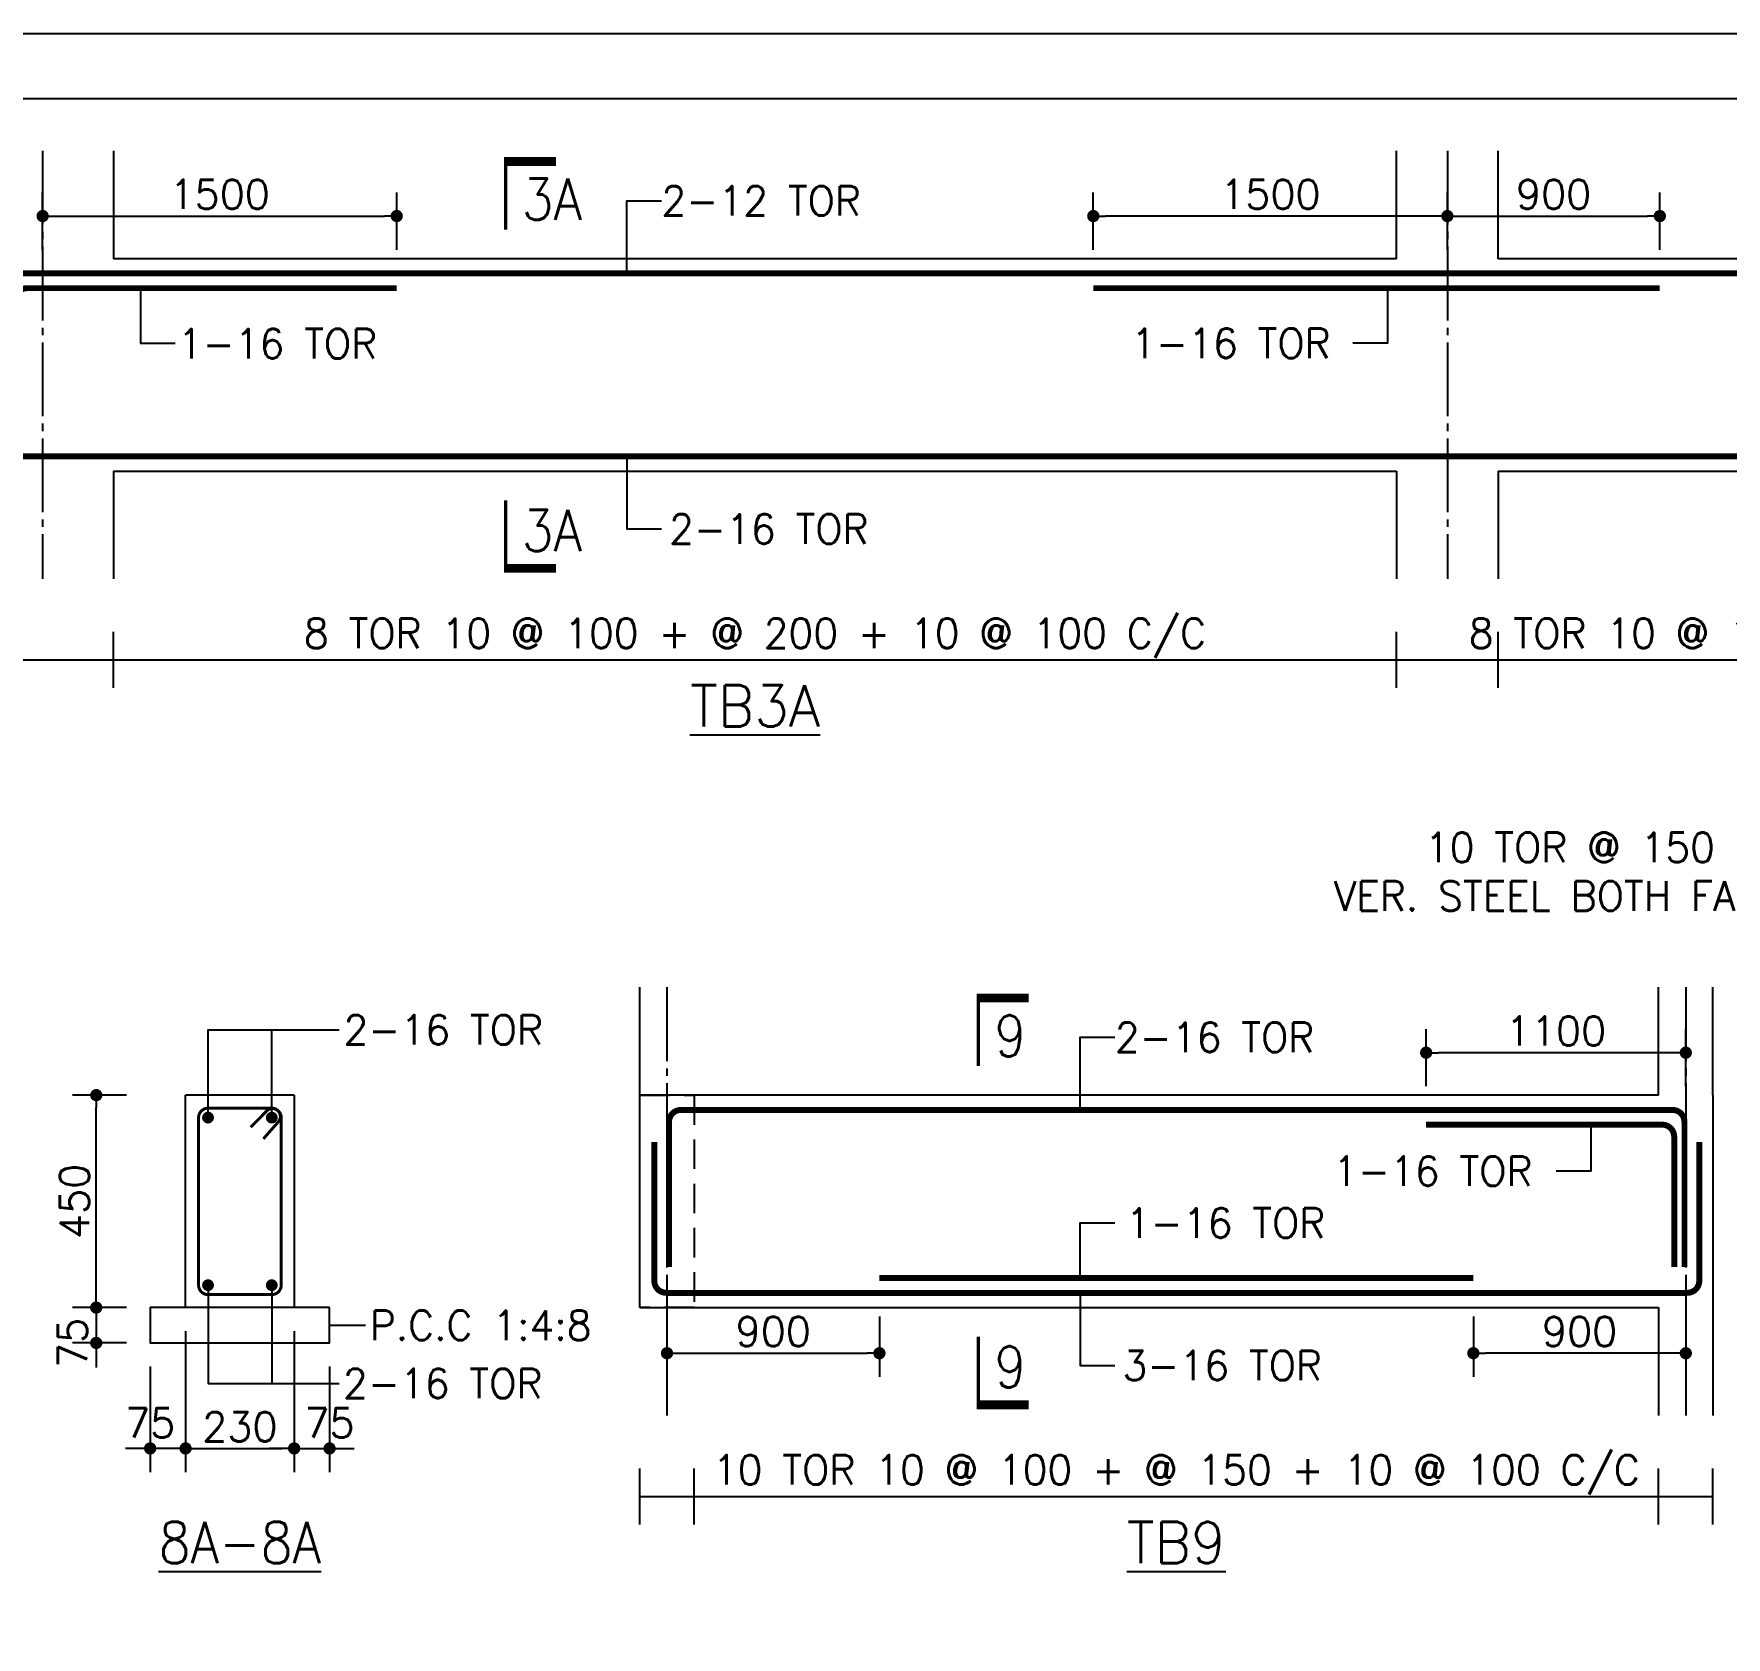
# Model space of a CAD drawing. Extents: x -200722 to 834823, y -494970 to 88783.
# Drawn here: x 255365 to 269703, y -377637 to -364050 of the extents above; entities that cross this region are included whole.
import ezdxf
from ezdxf.enums import TextEntityAlignment as Align

# ---------------------------------------------------------------- set-up
doc = ezdxf.new("R2010")
doc.units = 0
doc.header["$LTSCALE"] = 100
doc.header["$MEASUREMENT"] = 0
doc.header["$PDMODE"] = 34
doc.linetypes.add('CL', pattern=[3.25, 2.5, -0.25, 0.25, -0.25])
doc.linetypes.add('HIDDEN', pattern=[0.375, 0.25, -0.125])
doc.layers.get('0').update_dxf_attribs({"linetype": 'CONTINUOUS'})
doc.layers.get('DEFPOINTS').update_dxf_attribs({"linetype": 'CONTINUOUS'})
doc.layers.add('9_PRINT BOUNDARY_NON PRINT', color=32, linetype='CONTINUOUS', plot=False)
doc.layers.add('9_TITLE TEXT', color=7, linetype='CONTINUOUS', lineweight=20)
for name, color, linetype in [('ARO', 7, 'CONTINUOUS'), ('B_NO', 3, 'CONTINUOUS'), ('BEAM', 4, 'CONTINUOUS'), ('CL', 8, 'CL'), ('FOOTING DIM', 4, 'CONTINUOUS'), ('STEEL', 6, 'CONTINUOUS'), ('TEXT', 2, 'CONTINUOUS')]:
    doc.layers.add(name, color=color, linetype=linetype)
doc.styles.add('ROMANS', font='romans.shx')
doc.styles.get("Standard").update_dxf_attribs({"font": 'simplex.shx'})
doc.dimstyles.new('STANDARD$0', dxfattribs={"dimtxt": 2.5, "dimasz": 2.5, "dimexe": 2, "dimexo": 0.7, "dimgap": 0.9, "dimtad": 1, "dimdec": 0, "dimdsep": 46, "dimtxsty": 'ROMANS', "dimcen": 0.09, "dimclrd": 4, "dimclre": 4, "dimclrt": 3, "dimadec": 0, "dimazin": 0, "dimtfac": 1, "dimtdec": 0, "dimtmove": 0, "dimatfit": 3, "dimfxl": 1, "dimtolj": 1, "dimtzin": 0, "dimarcsym": 0})

# ---------------------------------------------------------------- blocks, each defined once
blk = doc.blocks.new('DOT')
at = {"color": 0, "linetype": 'ByBlock'}
blk.add_line((-0.5, 0), (-1, 0), dxfattribs=at)
at = {"color": 0, "linetype": 'ByBlock', "const_width": 0.5}
blk.add_lwpolyline([(-0.25, 0, 1), (0.25, 0, 1)], format="xyb", close=True, dxfattribs=at)
blk = doc.blocks.new('*D1433')
at = {"layer": 'BEAM', "color": 0, "lineweight": -2, "transparency": 16777216}
for p, q in [((264341, -365880), (264341, -365394)), ((267341, -365880), (267341, -365394)), ((267237, -365594), (264445, -365594))]:
    blk.add_line(p, q, dxfattribs=at)
at = {"layer": 'DEFPOINTS', "color": 0, "lineweight": -3, "transparency": 16777216}
for p in [(264341, -365594), (264341, -366080), (267341, -366080)]:
    blk.add_point(p, dxfattribs=at)
at = {"layer": 'BEAM', "color": 0, "lineweight": -2, "transparency": 16777216, "xscale": 104, "yscale": 104, "zscale": 104, "rotation": 180}
blk.add_blockref('DOT', (264341, -365594), dxfattribs=at)
at = {"layer": 'BEAM', "color": 0, "lineweight": -2, "transparency": 16777216, "xscale": 104, "yscale": 104, "zscale": 104}
blk.add_blockref('DOT', (267341, -365594), dxfattribs=at)
at = {"layer": 'BEAM', "color": 0, "transparency": 16777216, "insert": (265841, -365410), "char_height": 248, "attachment_point": 5}
blk.add_mtext('\\A1;1500', dxfattribs=at)
blk = doc.blocks.new('_DOT')
at = {"color": 0, "linetype": 'ByBlock'}
blk.add_line((-0.5, 0), (-1, 0), dxfattribs=at)
at = {"color": 0, "linetype": 'ByBlock', "const_width": 0.5}
blk.add_lwpolyline([(-0.25, 0, 1), (0.25, 0, 1)], format="xyb", close=True, dxfattribs=at)
blk = doc.blocks.new('*D1436')
at = {"layer": 'BEAM', "color": 0, "lineweight": -2, "transparency": 16777216}
for p, q in [((255439, -365880), (255439, -365394)), ((258439, -365880), (258439, -365394)), ((255543, -365594), (258335, -365594))]:
    blk.add_line(p, q, dxfattribs=at)
at = {"layer": 'DEFPOINTS', "color": 0, "lineweight": -3, "transparency": 16777216}
for p in [(258439, -365594), (255439, -366080), (258439, -366080)]:
    blk.add_point(p, dxfattribs=at)
at = {"layer": 'BEAM', "color": 0, "lineweight": -2, "transparency": 16777216, "xscale": 104, "yscale": 104, "zscale": 104, "rotation": 180}
blk.add_blockref('DOT', (255439, -365594), dxfattribs=at)
at = {"layer": 'BEAM', "color": 0, "lineweight": -2, "transparency": 16777216, "xscale": 104, "yscale": 104, "zscale": 104}
blk.add_blockref('DOT', (258439, -365594), dxfattribs=at)
at = {"layer": 'BEAM', "color": 0, "transparency": 16777216, "insert": (256939, -365410), "char_height": 248, "attachment_point": 5}
blk.add_mtext('\\A1;1500', dxfattribs=at)
blk = doc.blocks.new('*D1440')
at = {"layer": 'BEAM', "color": 0, "lineweight": -2, "transparency": 16777216}
for p, q in [((267341, -365880), (267341, -365394)), ((269141, -365880), (269141, -365394)), ((267445, -365594), (269037, -365594))]:
    blk.add_line(p, q, dxfattribs=at)
at = {"layer": 'DEFPOINTS', "color": 0, "lineweight": -3, "transparency": 16777216}
for p in [(269141, -365594), (267341, -366080), (269141, -366080)]:
    blk.add_point(p, dxfattribs=at)
at = {"layer": 'BEAM', "color": 0, "lineweight": -2, "transparency": 16777216, "xscale": 104, "yscale": 104, "zscale": 104, "rotation": 180}
blk.add_blockref('DOT', (267341, -365594), dxfattribs=at)
at = {"layer": 'BEAM', "color": 0, "lineweight": -2, "transparency": 16777216, "xscale": 104, "yscale": 104, "zscale": 104}
blk.add_blockref('DOT', (269141, -365594), dxfattribs=at)
at = {"layer": 'BEAM', "color": 0, "transparency": 16777216, "insert": (268241, -365410), "char_height": 248, "attachment_point": 5}
blk.add_mtext('\\A1;900', dxfattribs=at)
blk = doc.blocks.new('*D1461')
at = {"layer": 'BEAM', "color": 0, "lineweight": -2, "transparency": 16777216}
for p, q in [((256650, -375044), (256650, -376238)), ((257570, -375044), (257570, -376238)), ((256754, -376038), (257466, -376038))]:
    blk.add_line(p, q, dxfattribs=at)
at = {"layer": 'DEFPOINTS', "color": 0, "lineweight": -3, "transparency": 16777216}
for p in [(256650, -374844), (257570, -374844), (257570, -376038)]:
    blk.add_point(p, dxfattribs=at)
at = {"layer": 'BEAM', "color": 0, "lineweight": -2, "transparency": 16777216, "xscale": 104, "yscale": 104, "zscale": 104, "rotation": 180}
blk.add_blockref('DOT', (256650, -376038), dxfattribs=at)
at = {"layer": 'BEAM', "color": 0, "lineweight": -2, "transparency": 16777216, "xscale": 104, "yscale": 104, "zscale": 104}
blk.add_blockref('DOT', (257570, -376038), dxfattribs=at)
at = {"layer": 'BEAM', "color": 0, "transparency": 16777216, "insert": (257110, -375854), "char_height": 248, "attachment_point": 5}
blk.add_mtext('\\A1;230', dxfattribs=at)
blk = doc.blocks.new('*D1462')
at = {"layer": 'BEAM', "color": 0, "lineweight": -2, "transparency": 16777216}
for p, q in [((256150, -373044), (255693, -373044)), ((255893, -374740), (255893, -373148)), ((256150, -374844), (255693, -374844))]:
    blk.add_line(p, q, dxfattribs=at)
at = {"layer": 'DEFPOINTS', "color": 0, "lineweight": -3, "transparency": 16777216}
for p in [(255893, -373044), (256350, -373044), (256350, -374844)]:
    blk.add_point(p, dxfattribs=at)
at = {"layer": 'BEAM', "color": 0, "lineweight": -2, "transparency": 16777216, "xscale": 104, "yscale": 104, "zscale": 104}
for p, rotation in [((255893, -373044), 90), ((255893, -374844), 270)]:
    blk.add_blockref('DOT', p, dxfattribs=dict(at, rotation=rotation))
at = {"layer": 'BEAM', "color": 0, "transparency": 16777216, "insert": (255709, -373944), "char_height": 248, "attachment_point": 5, "rotation": 90}
blk.add_mtext('\\A1;450', dxfattribs=at)
blk = doc.blocks.new('*D1463')
at = {"layer": 'BEAM', "color": 0, "lineweight": -2, "transparency": 16777216}
for p, q in [((257570, -375344), (257570, -376238)), ((257870, -375344), (257870, -376238)), ((257466, -376038), (257362, -376038)), ((257570, -376038), (257870, -376038)), ((257974, -376038), (258078, -376038))]:
    blk.add_line(p, q, dxfattribs=at)
at = {"layer": 'DEFPOINTS', "color": 0, "lineweight": -3, "transparency": 16777216}
for p in [(257570, -375144), (257870, -375144), (257870, -376038)]:
    blk.add_point(p, dxfattribs=at)
at = {"layer": 'BEAM', "color": 0, "lineweight": -2, "transparency": 16777216, "xscale": 104, "yscale": 104, "zscale": 104}
blk.add_blockref('DOT', (257570, -376038), dxfattribs=at)
at = {"layer": 'BEAM', "color": 0, "lineweight": -2, "transparency": 16777216, "xscale": 104, "yscale": 104, "zscale": 104, "rotation": 180}
blk.add_blockref('DOT', (257870, -376038), dxfattribs=at)
at = {"layer": 'BEAM', "color": 0, "transparency": 16777216, "insert": (257870, -375822), "char_height": 248, "attachment_point": 5}
blk.add_mtext('\\A1;75', dxfattribs=at)
blk = doc.blocks.new('*D1464')
at = {"layer": 'BEAM', "color": 0, "lineweight": -2, "transparency": 16777216}
for p, q in [((256350, -375344), (256350, -376238)), ((256650, -375344), (256650, -376238)), ((256246, -376038), (256142, -376038)), ((256650, -376038), (256350, -376038)), ((256754, -376038), (256858, -376038))]:
    blk.add_line(p, q, dxfattribs=at)
at = {"layer": 'DEFPOINTS', "color": 0, "lineweight": -3, "transparency": 16777216}
for p in [(256350, -375144), (256650, -375144), (256350, -376038)]:
    blk.add_point(p, dxfattribs=at)
at = {"layer": 'BEAM', "color": 0, "lineweight": -2, "transparency": 16777216, "xscale": 104, "yscale": 104, "zscale": 104}
blk.add_blockref('DOT', (256350, -376038), dxfattribs=at)
at = {"layer": 'BEAM', "color": 0, "lineweight": -2, "transparency": 16777216, "xscale": 104, "yscale": 104, "zscale": 104, "rotation": 180}
blk.add_blockref('DOT', (256650, -376038), dxfattribs=at)
at = {"layer": 'BEAM', "color": 0, "transparency": 16777216, "insert": (256350, -375822), "char_height": 248, "attachment_point": 5}
blk.add_mtext('\\A1;75', dxfattribs=at)
blk = doc.blocks.new('*D1465')
at = {"layer": 'BEAM', "color": 0, "lineweight": -2, "transparency": 16777216}
for p, q in [((255893, -374740), (255893, -374636)), ((256150, -374844), (255693, -374844)), ((255893, -374844), (255893, -375144)), ((256150, -375144), (255693, -375144)), ((255893, -375248), (255893, -375352))]:
    blk.add_line(p, q, dxfattribs=at)
at = {"layer": 'DEFPOINTS', "color": 0, "lineweight": -3, "transparency": 16777216}
for p in [(256350, -374844), (255893, -375144), (256350, -375144)]:
    blk.add_point(p, dxfattribs=at)
at = {"layer": 'BEAM', "color": 0, "lineweight": -2, "transparency": 16777216, "xscale": 104, "yscale": 104, "zscale": 104}
for p, rotation in [((255893, -374844), 270), ((255893, -375144), 90)]:
    blk.add_blockref('DOT', p, dxfattribs=dict(at, rotation=rotation))
at = {"layer": 'BEAM', "color": 0, "transparency": 16777216, "insert": (255693, -375144), "char_height": 248, "attachment_point": 5, "rotation": 90}
blk.add_mtext('\\A1;75', dxfattribs=at)
blk = doc.blocks.new('*D1466')
at = {"layer": 'BEAM', "color": 0, "lineweight": -2, "transparency": 16777216}
for p, q in [((267161, -372969), (267161, -372484)), ((269361, -372969), (269361, -372484)), ((269257, -372684), (267265, -372684))]:
    blk.add_line(p, q, dxfattribs=at)
at = {"layer": 'DEFPOINTS', "color": 0, "lineweight": -3, "transparency": 16777216}
for p in [(267161, -372684), (267161, -373169), (269361, -373169)]:
    blk.add_point(p, dxfattribs=at)
at = {"layer": 'BEAM', "color": 0, "lineweight": -2, "transparency": 16777216, "xscale": 104, "yscale": 104, "zscale": 104, "rotation": 180}
blk.add_blockref('DOT', (267161, -372684), dxfattribs=at)
at = {"layer": 'BEAM', "color": 0, "lineweight": -2, "transparency": 16777216, "xscale": 104, "yscale": 104, "zscale": 104}
blk.add_blockref('DOT', (269361, -372684), dxfattribs=at)
at = {"layer": 'BEAM', "color": 0, "transparency": 16777216, "insert": (268261, -372500), "char_height": 248, "attachment_point": 5}
blk.add_mtext('\\A1;1100', dxfattribs=at)
blk = doc.blocks.new('*D1708')
at = {"layer": 'BEAM', "color": 0, "lineweight": -2, "transparency": 16777216}
for p, q in [((267561, -374919), (267561, -375431)), ((269361, -374919), (269361, -375431)), ((269257, -375231), (267665, -375231))]:
    blk.add_line(p, q, dxfattribs=at)
at = {"layer": 'DEFPOINTS', "color": 0, "lineweight": -3, "transparency": 16777216}
for p in [(267561, -374719), (269361, -374719), (267561, -375231)]:
    blk.add_point(p, dxfattribs=at)
at = {"layer": 'BEAM', "color": 0, "lineweight": -2, "transparency": 16777216, "xscale": 104, "yscale": 104, "zscale": 104, "rotation": 180}
blk.add_blockref('DOT', (267561, -375231), dxfattribs=at)
at = {"layer": 'BEAM', "color": 0, "lineweight": -2, "transparency": 16777216, "xscale": 104, "yscale": 104, "zscale": 104}
blk.add_blockref('DOT', (269361, -375231), dxfattribs=at)
at = {"layer": 'BEAM', "color": 0, "transparency": 16777216, "insert": (268461, -375047), "char_height": 248, "attachment_point": 5}
blk.add_mtext('\\A1;900', dxfattribs=at)
blk = doc.blocks.new('*D1709')
at = {"layer": 'BEAM', "color": 0, "lineweight": -2, "transparency": 16777216}
for p, q in [((260729, -374919), (260729, -375431)), ((262529, -374919), (262529, -375431)), ((260833, -375231), (262425, -375231))]:
    blk.add_line(p, q, dxfattribs=at)
at = {"layer": 'DEFPOINTS', "color": 0, "lineweight": -3, "transparency": 16777216}
for p in [(260729, -374719), (262529, -374719), (262529, -375231)]:
    blk.add_point(p, dxfattribs=at)
at = {"layer": 'BEAM', "color": 0, "lineweight": -2, "transparency": 16777216, "xscale": 104, "yscale": 104, "zscale": 104, "rotation": 180}
blk.add_blockref('DOT', (260729, -375231), dxfattribs=at)
at = {"layer": 'BEAM', "color": 0, "lineweight": -2, "transparency": 16777216, "xscale": 104, "yscale": 104, "zscale": 104}
blk.add_blockref('DOT', (262529, -375231), dxfattribs=at)
at = {"layer": 'BEAM', "color": 0, "transparency": 16777216, "insert": (261629, -375047), "char_height": 248, "attachment_point": 5}
blk.add_mtext('\\A1;900', dxfattribs=at)

msp = doc.modelspace()

# ---------------------------------------------------------------- linework, layer by layer
at = {"color": 18, "true_color": 0x000000}
msp.add_lwpolyline([(223222.7, -428839.6), (314632.7, -428839.6), (314632.7, -364599.6), (223222.7, -364599.6)], close=True, dxfattribs=at)
at = {"layer": '9_PRINT BOUNDARY_NON PRINT', "color": 18, "true_color": 0x000000}
msp.add_lwpolyline([(222672.7, -429389.6), (315182.7, -429389.6), (315182.7, -364049.6), (222672.7, -364049.6)], close=True, dxfattribs=at)
at = {"layer": '9_TITLE TEXT', "color": 18, "true_color": 0x000000}
msp.add_lwpolyline([(314632.7, -364599.6), (223222.7, -364599.6), (223222.7, -428839.6), (314632.7, -428839.6)], dxfattribs=at)
at = {"layer": 'ARO', "color": 18, "true_color": 0x000000}
for points, elevation in [([(260388.9, -366080), (260388.9, -365464.2), (260681.9, -365464.2)], -1101.5), ([(256267.4, -366205), (256267.4, -366672), (256560.5, -366672)], -1101.5), ([(266832.9, -366205), (266832.9, -366672), (266539.8, -366672)], 0), ([(260388.9, -367630), (260388.9, -368245.9), (260681.9, -368245.9)], -1101.5), ([(264230.5, -373169.3), (264230.5, -372553.5), (264523.6, -372553.5)], 0), ([(268556.8, -373294.3), (268556.8, -373687.5), (268263.7, -373687.5)], 1101.5), ([(264230.5, -374594.3), (264230.5, -374127.4), (264523.6, -374127.4)], 0), ([(264230.5, -374719.3), (264230.5, -375335.2), (264523.6, -375335.2)], 0)]:
    msp.add_lwpolyline(points, dxfattribs=dict(at, elevation=elevation))
at = {"layer": 'B_NO', "color": 7}
for points, elevation in [([(259361.9, -365707.9, 30, 30, 0), (259361.9, -365131.4, 75, 75, 0), (259789.4, -365131.4, 75, 75, 0)], -1101.5), ([(259361.9, -368002.2, 30, 30, 0), (259361.9, -368578.7, 75, 75, 0), (259789.4, -368578.7, 75, 75, 0)], -1101.5), ([(263367.2, -372797.2, 30, 30, 0), (263367.2, -372220.7, 75, 75, 0), (263794.6, -372220.7, 75, 75, 0)], 0), ([(263367.2, -375091.5, 30, 30, 0), (263367.2, -375668, 75, 75, 0), (263794.6, -375668, 75, 75, 0)], 0)]:
    msp.add_lwpolyline(points, format="xyseb", dxfattribs=dict(at, elevation=elevation))
at = {"layer": 'BEAM', "color": 18, "linetype": 'ByBlock', "true_color": 0x000000}
for p, q in [((256039, -365040.6, 0), (256039, -365955, 0)), ((266911, -365955, 0), (266911, -365040.6, 0)), ((267771, -365955, 0), (267771, -365040.6, 0)), ((256039, -367755, 0), (266911, -367755, 0)), ((256039, -367755, 0), (256039, -368669.4, 0)), ((266911, -367755, 0), (266911, -368669.4, 0)), ((267771, -367755), (274341, -367755, 0)), ((267771, -367755), (267771, -368669.4)), ((256039, -369592.7, 0), (256039, -369117.4, 0)), ((266911, -369592.7, 0), (266911, -369117.4, 0)), ((267771, -369592.7, 0), (267771, -369117.4, 0)), ((254839, -369355, 0), (274801, -369355, 0)), ((260498.8, -373044.3, 1101.5), (260498.8, -372129.9, 1101.5)), ((269130.8, -373044.3, 1101.5), (269130.8, -372129.9, 1101.5)), ((269590.8, -373044.3, 1101.5), (269590.8, -372129.9, 1101.5)), ((260498.8, -374844.3, 1101.5), (260498.8, -373044.3, 1101.5)), ((269590.8, -373044.3, 1101.5), (269590.8, -374844.3, 1101.5)), ((260498.8, -374844.3, 1101.5), (269130.8, -374844.3, 1101.5)), ((269130.8, -374844.3, 1101.5), (269130.8, -375758.7, 1101.5)), ((269590.8, -374844.3, 1101.5), (269590.8, -375758.7, 1101.5)), ((260498.8, -376682, 1101.5), (260498.8, -376206.7, 1101.5)), ((260958.8, -376682, 1101.5), (260958.8, -376206.7, 1101.5)), ((269130.8, -376682, 1101.5), (269130.8, -376206.7, 1101.5)), ((269590.8, -376682, 1101.5), (269590.8, -376206.7, 1101.5)), ((260498.8, -376444.3, 1101.5), (269590.8, -376444.3, 1101.5))]:
    msp.add_line(p, q, dxfattribs=at)
at = {"layer": 'BEAM', "color": 18, "true_color": 0x000000}
for p, q in [((257570.4, -373044.3, 1101.5), (256650.4, -373044.3, 1101.5)), ((256650.4, -374844.3, 1101.5), (256650.4, -373044.3, 1101.5)), ((257570.4, -373044.3, 1101.5), (257570.4, -374844.3, 1101.5)), ((257570.4, -374844.3, 1101.5), (256650.4, -374844.3, 1101.5))]:
    msp.add_line(p, q, dxfattribs=at)
at = {"layer": 'BEAM', "color": 18, "linetype": 'HIDDEN', "ltscale": 10, "true_color": 0x000000, "elevation": 1101.5}
msp.add_lwpolyline([(260958.8, -374844.3), (260498.8, -374844.3), (260498.8, -373044.3), (260958.8, -373044.3)], close=True, dxfattribs=at)
at = {"layer": 'BEAM', "color": 18, "true_color": 0x000000, "elevation": 1101.5}
msp.add_lwpolyline([(257570.4, -373644.3), (257570.4, -374844.3)], dxfattribs=at)
msp.add_lwpolyline([(257870.4, -374844.3), (256350.4, -374844.3), (256350.4, -375144.3), (257870.4, -375144.3)], close=True, dxfattribs=at)
at = {"layer": 'CL', "color": 18, "linetype": 'CL', "lineweight": -3, "ltscale": 2.5, "true_color": 0x000000}
for p, q in [((255439, -365040.6, 0), (255439, -368669.4)), ((267341, -365040.6, 0), (267341, -368669.4)), ((260728.8, -372129.9, 1101.5), (260728.8, -375758.7, 1101.5)), ((269360.8, -372129.9, 1101.5), (269360.8, -375758.7, 1101.5))]:
    msp.add_line(p, q, dxfattribs=at)
at = {"layer": 'FOOTING DIM', "color": 18, "true_color": 0x000000}
for p, q in [((266911, -365955, -20.1), (256039, -365955, -62.1)), ((274341, -365955, 0.2), (267771, -365955, -15.7)), ((269130.8, -373044.3, 1101.7), (260498.8, -373044.3, 1101.5))]:
    msp.add_line(p, q, dxfattribs=at)
at = {"layer": 'STEEL', "color": 18, "true_color": 0x000000}
for points, const_width, elevation in [([(274560.1, -367410.9), (274560.1, -366181.6, 0.4142136), (274458.5, -366080), (255186.6, -366080, 0.4142136), (255086.6, -366180), (255086.6, -367410.9)], 50.8, -1101.5), ([(254961.6, -366351.7), (254961.6, -367528.4, 0.4142136), (255063.2, -367630), (274583.5, -367630, 0.4142136), (274685.1, -367528.4), (274685.1, -366351.7)], 50.8, -1101.5), ([(257201.8, -373315.3), (257342.2, -373173.5, -0.9245164), (257436.5, -373269.2), (257309.2, -373414.2, -122.114008)], 25, 1101.5), ([(269350, -374500.2), (269350, -373270.9, 0.4142136), (269248.4, -373169.3), (260846.5, -373169.3, 0.4142136), (260746.5, -373269.3), (260746.5, -374500.2)], 50.8, 0)]:
    msp.add_lwpolyline(points, format="xyb", dxfattribs=dict(at, const_width=const_width, elevation=elevation))
at = {"layer": 'STEEL', "color": 3, "const_width": 50.8}
for points, elevation in [([(255204.1, -367410.9), (255204.1, -366306.6, -0.4142136), (255305.7, -366205), (258439, -366205)], -1101.5), ([(269262.6, -374500.2), (269262.6, -373395.9, 0.4142136), (269161, -373294.3), (267160.8, -373294.3)], 1101.5)]:
    msp.add_lwpolyline(points, format="xyb", dxfattribs=dict(at, elevation=elevation))
for points, elevation in [([(269141, -366205), (264341, -366205)], 0), ([(267560.8, -374594.3), (262528.8, -374594.3)], 1101.5)]:
    msp.add_lwpolyline(points, dxfattribs=dict(at, elevation=elevation))
at = {"layer": 'STEEL', "color": 18, "true_color": 0x000000, "elevation": 1101.5}
for points, const_width in [([(256840.4, -373154.3), (257380.4, -373154.3, -0.4142136), (257460.4, -373234.3), (257460.4, -374654.3, -0.4142136), (257380.4, -374734.3), (256840.4, -374734.3, -0.4142136), (256760.4, -374654.3), (256760.4, -373234.3, -0.4142136)], 25.4), ([(256815.4, -373234.3, 1), (256865.4, -373234.3, 1)], 50), ([(257355.4, -373234.3, 1), (257405.4, -373234.3, 1)], 50), ([(256815.4, -374654.3, -1), (256865.4, -374654.3, -1)], 50), ([(257355.4, -374654.3, -1), (257405.4, -374654.3, -1)], 50)]:
    msp.add_lwpolyline(points, format="xyb", close=True, dxfattribs=dict(at, const_width=const_width))
at = {"layer": 'STEEL', "color": 18, "true_color": 0x000000, "const_width": 50.8}
msp.add_lwpolyline([(260621.5, -373441), (260621.5, -374617.7, 0.4142136), (260723.1, -374719.3), (269373.4, -374719.3, 0.4142136), (269475, -374617.7), (269475, -373441)], format="xyb", dxfattribs=at)
at = {"layer": 'TEXT', "color": 18, "true_color": 0x000000, "elevation": 1101.5}
for points in [[(256840.4, -373234.3), (256840.4, -372490.6), (257952, -372490.6)], [(257380.4, -373234.3), (257380.4, -372490.6)], [(256840.4, -374654.3), (256840.4, -375487.6), (257952, -375487.6)], [(257380.4, -374654.3), (257380.4, -375487.6)], [(257870.4, -374994.3), (258173.9, -374994.3)]]:
    msp.add_lwpolyline(points, dxfattribs=at)

# ---------------------------------------------------------------- texts
at = {"layer": 'B_NO', "color": 18, "true_color": 0x000000, "width": 0.9}
for s, p in [('3A', (259497.6, -365451.9, -1101.5)), ('3A', (259497.6, -368258.2, -1101.5)), ('9', (263502.8, -372541.2)), ('9', (263502.8, -375347.5))]:
    msp.add_text(s, height=350, dxfattribs=at).set_placement(p, align=Align.MIDDLE_LEFT)
at = {"layer": 'B_NO', "color": 18, "true_color": 0x000000}
for s, height, width, p in [('8 TOR 10 @ 100 + @ 200 + 10 @ 100 C/C', 250, 0.98, (261475, -369147.9, -1101.5)), ('8 TOR 10 @ 100 + @ 200 + 10 @ 100 C/C', 250, 0.98, (271343.8, -369147.9, -1101.5)), ('%%UTB3A', 350, 0.98, (261475, -369745.3, -1101.5)), ('10 TOR 10 @ 100 + @ 150 + 10 @ 100 C/C', 250, 0.98, (265044.8, -376237.2, 1101.5)), ('%%U8A-8A', 350, 0.9, (257110.4, -376834.6, 1101.5)), ('%%UTB9', 350, 0.98, (265044.8, -376834.6, 1101.5))]:
    msp.add_text(s, height=height, dxfattribs=dict(at, width=width)).set_placement(p, align=Align.MIDDLE)
at = {"layer": 'TEXT', "color": 18, "true_color": 0x000000, "width": 0.98}
for s, p in [('2-12 TOR', (260681.9, -365464.2, -1101.5)), ('1-16 TOR', (256583.4, -366675.9, -1101.5)), ('1-16 TOR', (264661.9, -366672, 0)), ('2-16 TOR', (260746.8, -368245.9, -1101.5)), ('10 TOR @ 150 C/C', (267150.3, -370944.1, 1101.5)), ('VER. STEEL BOTH FACE', (266380.3, -371355.8, 1101.5)), ('2-16 TOR', (257988.4, -372490.6, 1101.5)), ('2-16 TOR', (264523.6, -372553.5)), ('1-16 TOR', (266372, -373687.5, 1101.5)), ('1-16 TOR', (264616.5, -374127.4)), ('P.C.C 1:4:8', (258210.3, -374994.3, 1101.5)), ('3-16 TOR', (264588.5, -375335.2)), ('2-16 TOR', (257983.7, -375487.6, 1101.5))]:
    msp.add_text(s, height=250, dxfattribs=at).set_placement(p, align=Align.MIDDLE_LEFT)

# ---------------------------------------------------------------- dimensions: what is measured, and where the dimension line sits
at = {"layer": 'BEAM', "color": 18, "true_color": 0x000000}
for base, p1, p2, override, picture, middle in [((258439, -365594.4, -1101.5), (255439, -366080.1, -1101.5), (258439, -366080.1, -1101.5), {"dimscale": 8, "dimtxt": 31, "dimasz": 13, "dimexe": 25, "dimexo": 25, "dimgap": 7.5, "dimdec": 0, "dimlfac": 0.5, "dimzin": 3, "dimtxsty": 'Standard', "dimblk": 'DOT', "dimcen": 3, "dimdle": 4, "dimclrd": 0, "dimclre": 0, "dimclrt": 0, "dimtdec": 0, "dimtmove": 2, "dimldrblk": 'DOT', "dimtzin": 3}, '*D1436', (256939, -365410.4, -1101.5)), ((269141, -365594.4, 0), (267341, -366080.1, 0), (269141, -366080.1, 0), {"dimscale": 8, "dimtxt": 31, "dimasz": 13, "dimexe": 25, "dimexo": 25, "dimgap": 7.5, "dimdec": 0, "dimlfac": 0.5, "dimzin": 3, "dimtxsty": 'Standard', "dimblk": 'DOT', "dimcen": 3, "dimdle": 4, "dimclrd": 0, "dimclre": 0, "dimclrt": 0, "dimtdec": 0, "dimtmove": 2, "dimldrblk": 'DOT', "dimtzin": 3}, '*D1440', (268241, -365410.4, 0)), ((257570.4, -376038.2, 1101.5), (256650.4, -374844.3, 1101.5), (257570.4, -374844.3, 1101.5), {"dimscale": 8, "dimtxt": 31, "dimasz": 13, "dimexe": 25, "dimexo": 25, "dimgap": 7.5, "dimdec": 0, "dimlfac": 0.25, "dimzin": 3, "dimtxsty": 'Standard', "dimblk": 'DOT', "dimcen": 3, "dimdle": 4, "dimclrd": 0, "dimclre": 0, "dimclrt": 0, "dimtdec": 0, "dimtmove": 2, "dimldrblk": 'DOT', "dimtzin": 3}, '*D1461', (257110.4, -375854.2, 1101.5))]:
    dim = msp.add_linear_dim(base=base, p1=p1, p2=p2, dimstyle='STANDARD$0', override=override, dxfattribs=at)
    dim.commit()
    dim.dimension.update_dxf_attribs({"geometry": picture, "text_midpoint": middle})
for base, p1, p2, angle, override, picture, middle in [((264341, -365594.4, 0), (267341, -366080.1, 0), (264341, -366080.1, 0), 180, {"dimscale": 8, "dimtxt": 31, "dimasz": 13, "dimexe": 25, "dimexo": 25, "dimgap": 7.5, "dimdec": 0, "dimlfac": 0.5, "dimzin": 3, "dimtxsty": 'Standard', "dimblk": 'DOT', "dimcen": 3, "dimdle": 4, "dimclrd": 0, "dimclre": 0, "dimclrt": 0, "dimtdec": 0, "dimtmove": 2, "dimldrblk": 'DOT', "dimtzin": 3}, '*D1433', (265841, -365410.4, 0)), ((267160.8, -372683.7, 1101.5), (269360.8, -373169.4, 1101.5), (267160.8, -373169.4, 1101.5), 180, {"dimscale": 8, "dimtxt": 31, "dimasz": 13, "dimexe": 25, "dimexo": 25, "dimgap": 7.5, "dimdec": 0, "dimlfac": 0.5, "dimzin": 3, "dimtxsty": 'Standard', "dimblk": 'DOT', "dimcen": 3, "dimdle": 4, "dimclrd": 0, "dimclre": 0, "dimclrt": 0, "dimtdec": 0, "dimtmove": 2, "dimldrblk": 'DOT', "dimtzin": 3}, '*D1466', (268260.8, -372499.7, 1101.5)), ((255893, -373044.3, 1101.5), (256350.4, -374844.3, 1101.5), (256350.4, -373044.3, 1101.5), 90, {"dimscale": 8, "dimtxt": 31, "dimasz": 13, "dimexe": 25, "dimexo": 25, "dimgap": 7.5, "dimdec": 0, "dimlfac": 0.25, "dimzin": 3, "dimtxsty": 'Standard', "dimblk": 'DOT', "dimcen": 3, "dimdle": 4, "dimclrd": 0, "dimclre": 0, "dimclrt": 0, "dimtdec": 0, "dimtmove": 2, "dimldrblk": 'DOT', "dimtzin": 3}, '*D1462', (255709, -373944.3, 1101.5)), ((262528.8, -375230.9, 1101.5), (260728.8, -374719.3, 1101.5), (262528.8, -374719.3, 1101.5), 0, {"dimscale": 8, "dimtxt": 31, "dimasz": 13, "dimexe": 25, "dimexo": 25, "dimgap": 7.5, "dimdec": 0, "dimlfac": 0.5, "dimzin": 3, "dimtxsty": 'Standard', "dimblk": 'DOT', "dimcen": 3, "dimdle": 4, "dimclrd": 0, "dimclre": 0, "dimclrt": 0, "dimtdec": 0, "dimtmove": 2, "dimldrblk": 'DOT', "dimtzin": 3}, '*D1709', (261628.8, -375046.9, 1101.5)), ((267560.8, -375230.9, 1101.5), (269360.8, -374719.3, 1101.5), (267560.8, -374719.3, 1101.5), 180, {"dimscale": 8, "dimtxt": 31, "dimasz": 13, "dimexe": 25, "dimexo": 25, "dimgap": 7.5, "dimdec": 0, "dimlfac": 0.5, "dimzin": 3, "dimtxsty": 'Standard', "dimblk": 'DOT', "dimcen": 3, "dimdle": 4, "dimclrd": 0, "dimclre": 0, "dimclrt": 0, "dimtdec": 0, "dimtmove": 2, "dimldrblk": 'DOT', "dimtzin": 3}, '*D1708', (268460.8, -375046.9, 1101.5))]:
    dim = msp.add_linear_dim(base=base, p1=p1, p2=p2, angle=angle, dimstyle='STANDARD$0', override=override, dxfattribs=at)
    dim.commit()
    dim.dimension.update_dxf_attribs({"geometry": picture, "text_midpoint": middle})
for base, p1, angle, picture, middle in [((255893, -375144.3, 1101.5), (256350.4, -374844.3, 1101.5), 270, '*D1465', (255693, -375144.3, 1101.5)), ((256350.4, -376038.2, 1101.5), (256650.4, -375144.3, 1101.5), 180, '*D1464', (256350.4, -375822.4, 1101.5))]:
    dim = msp.add_linear_dim(base=base, p1=p1, p2=(256350.4, -375144.3, 1101.5), angle=angle, dimstyle='STANDARD$0', override={"dimscale": 8, "dimtxt": 31, "dimasz": 13, "dimexe": 25, "dimexo": 25, "dimgap": 7.5, "dimdec": 0, "dimlfac": 0.25, "dimzin": 3, "dimtxsty": 'Standard', "dimblk": 'DOT', "dimcen": 3, "dimdle": 4, "dimclrd": 0, "dimclre": 0, "dimclrt": 0, "dimtdec": 0, "dimtmove": 2, "dimldrblk": 'DOT', "dimtzin": 3}, dxfattribs=at)
    dim.commit()
    dim.dimension.update_dxf_attribs({"geometry": picture, "text_midpoint": middle, "dimtype": 160})
dim = msp.add_linear_dim(base=(257870.4, -376038.2, 1101.5), p1=(257570.4, -375144.3, 1101.5), p2=(257870.4, -375144.3, 1101.5), dimstyle='STANDARD$0', override={"dimscale": 8, "dimtxt": 31, "dimasz": 13, "dimexe": 25, "dimexo": 25, "dimgap": 7.5, "dimdec": 0, "dimlfac": 0.25, "dimzin": 3, "dimtxsty": 'Standard', "dimblk": 'DOT', "dimcen": 3, "dimdle": 4, "dimclrd": 0, "dimclre": 0, "dimclrt": 0, "dimtdec": 0, "dimtmove": 2, "dimldrblk": 'DOT', "dimtzin": 3}, dxfattribs=at)
dim.commit()
dim.dimension.update_dxf_attribs({"geometry": '*D1463', "text_midpoint": (257870.4, -375822.4, 1101.5), "dimtype": 160})

doc.saveas('drawing.dxf')
